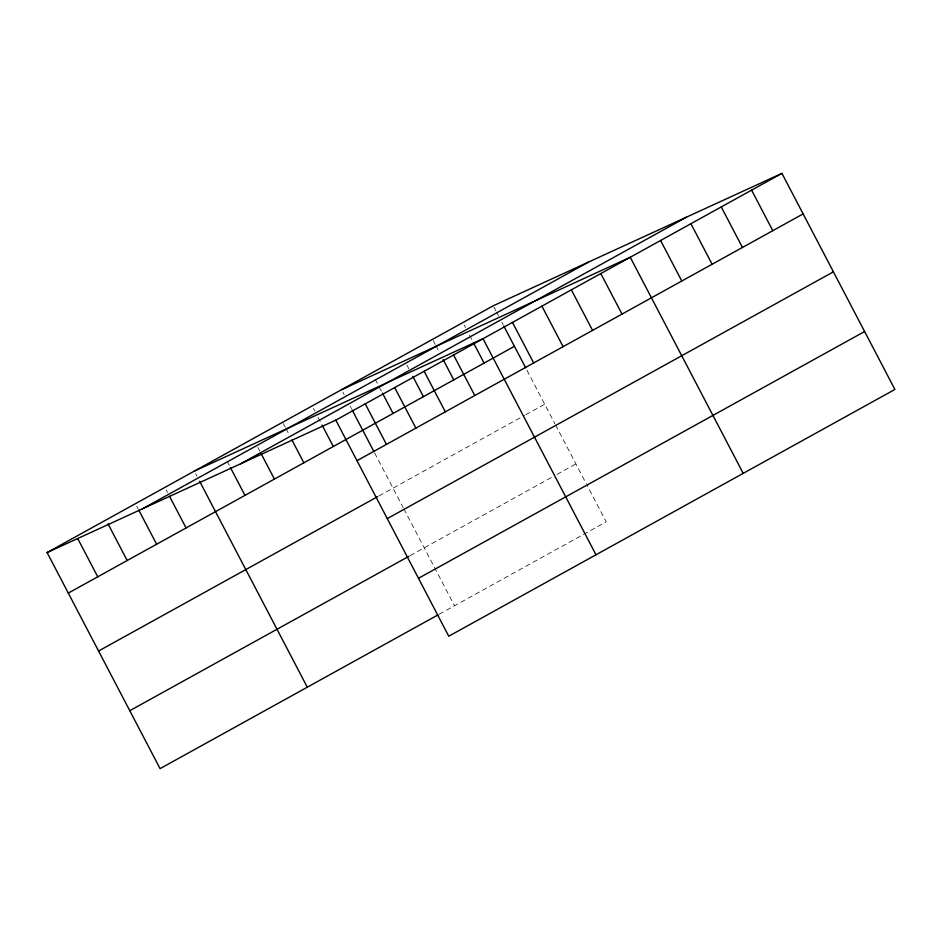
<?xml version="1.0" encoding="UTF-8"?>
<svg xmlns="http://www.w3.org/2000/svg" width="942" height="942" viewBox="0 0 942 942"><rect width="100%" height="100%" fill="white"/><g stroke="black" fill="none" stroke-linecap="round" stroke-linejoin="round"><path stroke-width="0.71" stroke-dasharray="4.71 3.53" d="M378.943 495.939L524.494 415.434M525.754 414.727L544.712 404.248M410.147 555.627L551.906 477.217M556.957 474.415L575.915 463.923M439.149 614.255L606.201 521.856L587.113 485.342M493.902 307.045L495.892 310.848M496.552 312.108L498.542 315.911M501.851 322.246L503.169 324.778M526.943 370.241L554.885 423.712M555.568 425.007L586.454 484.082M464.229 325.096L465.548 327.628M469.528 335.222L472.837 341.557M433.226 340.604L435.216 344.407M435.875 345.667L439.184 352.002M406.862 364.99L408.852 368.793M375.199 379.237L378.507 385.572M379.179 386.832L381.828 391.907M342.876 392.213L344.195 394.745M350.165 406.155L351.484 408.687M374.598 452.89L403.2 507.608M403.882 508.904L454.515 605.765M313.427 408.498L314.758 411.03M318.066 417.365L321.375 423.7M283.318 423.523L285.308 427.327M285.968 428.586L289.288 434.921M257.849 447.415L259.839 451.206M227.081 461.168L229.73 466.231M195.653 473.649L196.972 476.181M166.204 489.934L167.535 492.466M136.755 506.219L138.085 508.762"/><path stroke-width="1.41" d="M47.1 552.554L493.243 305.773L781.931 173.363L894.9 389.446L448.757 636.227L335.799 420.144L47.1 552.554L160.069 768.637L437.877 614.961M142.372 508.857L588.503 262.088M240.528 463.841L686.671 217.06M335.799 420.144L781.931 173.363M68.295 593.095L514.426 346.315M356.994 460.685L803.126 213.905M98.58 651.016L377.671 496.646M387.28 518.606L833.411 271.838M129.784 710.704L408.863 556.333M418.472 578.294L864.615 331.525M341.546 389.682L630.245 257.272L743.214 473.355M194.323 471.118L483.022 338.708L595.992 554.791M751.598 190.154L772.793 230.684M721.266 206.934L742.449 247.463M690.922 223.713L712.117 264.255M660.589 240.493L681.784 281.034M600.808 273.557L622.003 314.098M571.358 289.842L592.553 330.383M541.909 306.138L563.104 346.668M512.472 322.423L533.667 362.953M503.829 326.05L525.624 367.721M473.496 342.829L484.094 363.094M453.573 354.993L474.768 395.534M443.164 359.608L453.761 379.873M424.135 371.278L445.33 411.819M412.82 376.388L423.417 396.653M394.686 387.574L415.881 428.104M382.487 393.167L393.085 413.444M365.249 403.859L386.432 444.388M352.143 409.947L373.939 451.63M322.034 424.972L333.303 446.508M291.938 439.985L303.854 462.793M261.158 453.738L274.405 479.078M230.39 467.503L244.967 495.362M199.622 481.256L307.292 687.201M169.513 496.269L186.069 527.944M138.745 510.022L156.631 544.229M107.977 523.776L127.182 560.514M77.868 538.8L97.733 576.798"/></g></svg>
